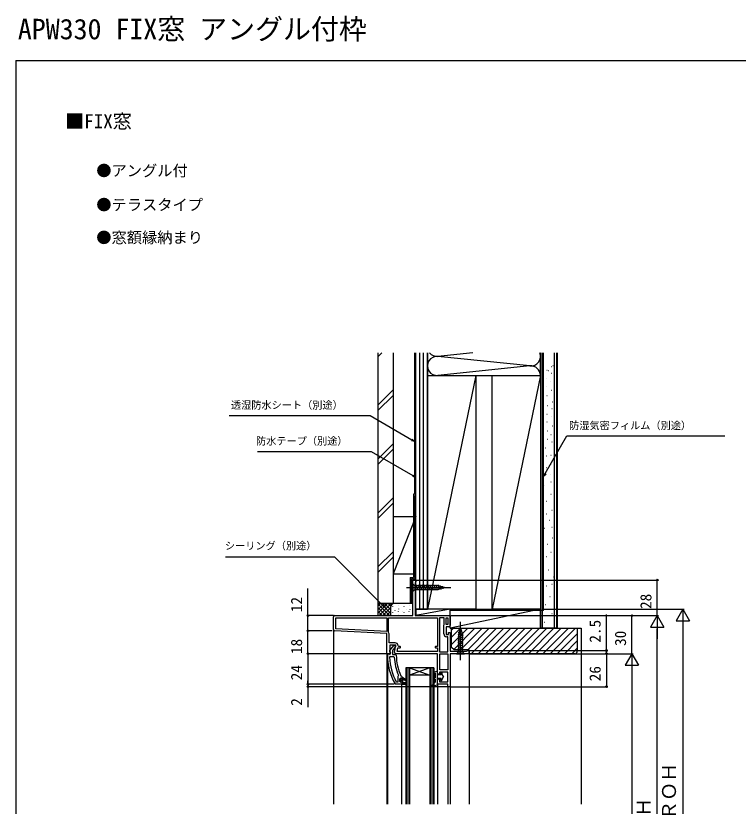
# Model space of a CAD drawing. Units: millimetres, scale not verified. Extents: x -525 to 525, y -785 to 780.
# Drawn here: x -525 to 44, y 158 to 780 of the extents above; entities that cross this region are included whole.
import ezdxf
from ezdxf.enums import TextEntityAlignment as Align

# ---------------------------------------------------------------- set-up
doc = ezdxf.new("R2010")
doc.units = ezdxf.units.MM
doc.header["$LTSCALE"] = 4
for name, color, linetype in [('0-1_USER1', 3, 'Continuous'), ('0-2_YKK_11', 7, 'Continuous'), ('0-3_YKK_12', 2, 'Continuous'), ('0-4_YKK_13', 4, 'Continuous'), ('0-6_YKK_D', 6, 'Continuous'), ('0-7_YKK_ZWAK', 7, 'Continuous'), ('0-8_YSS_K', 3, 'Continuous'), ('0-9_YSS_KE', 3, 'Continuous')]:
    doc.layers.add(name, color=color, linetype=linetype)
doc.styles.add('ＭＳ ゴシック', font='')
doc.styles.get('ＭＳ ゴシック').set_extended_font_data('MS Gothic')

msp = doc.modelspace()

# ---------------------------------------------------------------- linework, layer by layer
at = {"layer": '0-2_YKK_11'}
msp.add_line((-275, 297.387), (-275, 307.438), dxfattribs=at)
for points in [[(-274, 308.438), (-212.5, 308.438), (-212.5, 336.438), (-210, 336.438), (-210, 335.092), (-210.35, 334.615), (-210.7, 334.138), (-210.7, 308.438), (-183, 308.438), (-183, 304.361), (-183.188, 303.971), (-183.188, 303.502), (-183, 303.112), (-183, 300.636)], [(-231.6, 306.638), (-193, 306.638), (-193, 284.238), (-194.4, 284.238)], [(-231.526, 295.189), (-231.6, 295.451), (-231.6, 306.638)], [(-191.6, 306.638), (-191.6, 279.838), (-184.8, 279.838), (-184.8, 291.836), (-185.8, 291.836)], [(-188.1, 294.136), (-188.1, 300.936), (-187.9, 301.336), (-187.7, 301.736), (-187.7, 306.638), (-191.6, 306.638)], [(-184, 299.636), (-186.3, 299.636), (-186.3, 293.636), (-184.5, 293.636), (-184.5, 295.236), (-183, 295.236), (-183, 280.438), (-170.092, 280.438), (-169.796, 280.688), (-169.5, 280.938), (-168, 280.938), (-168, 278.438), (-183, 278.438), (-183, 252.438), (-184.8, 252.438), (-184.8, 254.438), (-193, 254.438), (-193, 257.738)], [(-226.785, 279.612), (-225.793, 285.238), (-230.6, 285.238), (-230.6, 279.882), (-230.058, 279.014), (-230.377, 278.438), (-233, 278.438), (-233, 294.237), (-274.052, 296.389)], [(-226.389, 287.038), (-231.2, 287.038), (-231.2, 294.036)], [(-230.587, 280.955), (-227.475, 284.938), (-226, 284.938), (-226, 283.837), (-226.475, 283.338), (-226.845, 283.146), (-228.6, 280.9), (-228.6, 277.738), (-225.999, 277.738), (-225.499, 277.241)], [(-194.4, 283.038), (-193, 283.038), (-193, 280.238), (-224.847, 280.238), (-224.353, 283.038), (-222.689, 283.038)], [(-222.689, 284.238), (-223.589, 284.238), (-224.089, 284.738)], [(-232.5, 277.438), (-232.5, 278.438), (-231.4, 278.438), (-230.904, 278.001), (-230.606, 277.738), (-230.2, 277.738), (-230.2, 279.138), (-230.4, 279.538)], [(-230.863, 275.618), (-230.363, 276.138), (-227.561, 276.138), (-227.061, 275.66)], [(-193, 263.238), (-193, 278.438), (-225.8, 278.438)], [(-223.855, 261.534), (-224.008, 260.944), (-224.2, 260.55)], [(-192, 258.738), (-191.5, 258.738), (-191.5, 256.238), (-184.8, 256.238), (-184.8, 264.038), (-191.5, 264.038), (-191.5, 262.238), (-192, 262.238)], [(-224.2, 260.55), (-224.2, 256.038), (-225.106, 256.038), (-225.545, 256.3)], [(-221.926, 261.129), (-221.486, 260.838), (-221, 260.339), (-221, 259.738), (-220.5, 259.738), (-217.368, 257.652), (-217.789, 256.973), (-220.5, 258.538), (-220.5, 255.438), (-218, 255.438), (-218, 254.438), (-221, 254.438), (-218, 254.438), (-218, 255.438), (-220.5, 255.438), (-220.5, 258.538), (-217.789, 256.973), (-217.368, 257.652), (-220.5, 259.738), (-221, 259.738), (-221, 258.938), (-221.3, 258.638), (-221.59, 258.863), (-222.075, 259.238), (-222.1, 259.238), (-222.1, 258.432), (-221.837, 258.134), (-221.837, 257.142), (-222.1, 256.845), (-222.1, 256.038), (-222.6, 256.538), (-222.6, 258.738), (-222.1, 259.238), (-222.1, 258.432), (-221.837, 258.134), (-221.837, 257.142), (-222.1, 256.845), (-222.1, 256.038), (-221.59, 256.413), (-221.3, 256.638)], [(-221.3, 256.638), (-221, 256.338), (-221, 254.438)], [(-221, 254.438), (-226.047, 254.438), (-226.482, 254.691)]]:
    msp.add_lwpolyline(points, dxfattribs=at)
for points in [[(-233, 296.04), (-273.2, 298.146), (-273.2, 306.638), (-233, 306.638)], [(-184.8, 306.636), (-184.8, 301.436), (-186.3, 301.436), (-186.3, 306.636)], [(-184.8, 278.438), (-184.8, 265.838), (-191.2, 265.838), (-191.2, 278.438)]]:
    msp.add_lwpolyline(points, close=True, dxfattribs=at)
for centre, radius, start, end in [((-274, 307.438), 1, 90.00001, 179.99999), ((-184, 300.636), 1, 270.00001, 359.99999), ((-274, 297.387), 1, 180, 266.99997), ((-233.4, 294.036), 2.2, 359.99999, 31.58636), ((-185.8, 294.136), 2.3, 180.00001, 269.99999), ((-226.389, 284.738), 2.3, 0.00001, 89.99999), ((-229.8, 280.338), 1, 141.91328, 233.13011), ((-222.689, 283.638), 0.6, 269.99999, 90.00001), ((-194.4, 283.638), 0.6, 89.99999, 270.00001), ((-186.5, 277.438), 46, 179.99999, 209.63715), ((-186.5, 277.438), 44.4, 182.34992, 208.42982), ((-186.5, 277.438), 40.6, 182.5101, 203.06204), ((-225.8, 279.438), 1, 170.00002, 270), ((-186.5, 277.438), 39, 180.29012, 204.71984), ((-192, 263.238), 1, 180.00001, 269.99999), ((-192, 257.738), 1, 90.00001, 179.99999)]:
    msp.add_arc(centre, radius, start, end, dxfattribs=at)
at = {"layer": '0-3_YKK_12'}
for p, q in [((-275, 297.338), (-275, 159.936)), ((-233, 278.938), (-233, 159.936)), ((-232.5, 278.438), (-232.5, 159.936)), ((-168, 278.938), (-168, 159.936)), ((-196, 267.438), (-218, 267.438)), ((-218, 267.438), (-218, 159.936)), ((-217.3, 267.438), (-217.3, 159.936)), ((-215.7, 267.438), (-215.7, 159.936)), ((-199, 267.438), (-215, 261.438)), ((-215, 267.438), (-215, 159.936)), ((-199, 267.438), (-199, 159.936)), ((-198.3, 267.438), (-198.3, 159.936)), ((-196.7, 267.438), (-196.7, 159.936)), ((-196, 267.438), (-196, 159.936)), ((-221, 159.936), (-221, 254.438)), ((-193, 254.938), (-193, 159.936)), ((-184.8, 252.938), (-184.8, 159.936)), ((-183, 252.938), (-183, 159.936))]:
    msp.add_line(p, q, dxfattribs=at)
msp.add_lwpolyline([(-215, 267.438), (-199, 261.438), (-215, 261.438)], dxfattribs=at)
at = {"layer": '0-4_YKK_13'}
for p, q in [((-217.5, 330.438), (-182.5, 330.438)), ((-212.5, 333.538), (-212.5, 327.338)), ((-212.5, 333.538), (-210.95, 331.988)), ((-192.416, 331.988), (-210.95, 331.988)), ((-210.95, 331.988), (-210.95, 328.888)), ((-208.524, 328.338), (-209.649, 332.538)), ((-206.971, 328.338), (-208.096, 332.538)), ((-205.418, 328.338), (-206.543, 332.538)), ((-203.865, 328.338), (-204.99, 332.538)), ((-202.312, 328.338), (-203.437, 332.538)), ((-200.759, 328.338), (-201.884, 332.538)), ((-199.206, 328.338), (-200.331, 332.538)), ((-197.653, 328.338), (-198.779, 332.538)), ((-196.1, 328.338), (-197.226, 332.538)), ((-194.547, 328.338), (-195.673, 332.538)), ((-192.994, 328.338), (-194.12, 332.538)), ((-191.511, 328.597), (-192.567, 332.538)), ((-187.5, 330.438), (-192.416, 331.988)), ((-187.5, 330.438), (-192.416, 328.888)), ((-190.079, 329.049), (-190.892, 332.085)), ((-188.647, 329.5), (-189.196, 331.55)), ((-212.5, 327.338), (-210.95, 328.888)), ((-210.95, 328.888), (-192.416, 328.888)), ((-175, 273.438), (-175, 303.438)), ((-173.159, 294.427), (-177.1, 293.371)), ((-172.9, 292.944), (-177.1, 291.818)), ((-173.61, 295.859), (-176.646, 295.046)), ((-175, 298.438), (-176.55, 293.522)), ((-176.55, 293.522), (-176.55, 279.988)), ((-174.062, 297.291), (-176.112, 296.742)), ((-175, 298.438), (-173.45, 293.522)), ((-173.45, 279.988), (-173.45, 293.522)), ((-172.9, 291.391), (-177.1, 290.265)), ((-172.9, 289.838), (-177.1, 288.713)), ((-172.9, 288.285), (-177.1, 287.16)), ((-172.9, 286.732), (-177.1, 285.607)), ((-178.1, 278.438), (-176.55, 279.988)), ((-172.9, 285.179), (-177.1, 284.054)), ((-172.9, 283.626), (-177.1, 282.501)), ((-172.9, 282.073), (-177.1, 280.948)), ((-176.55, 279.988), (-173.45, 279.988)), ((-171.9, 278.438), (-173.45, 279.988)), ((-178.1, 278.438), (-171.9, 278.438)), ((-196.193, 263.699), (-193, 265.038)), ((-195.807, 262.777), (-194.8, 263.199)), ((-193, 254.038), (-193, 265.038)), ((-190.071, 261.738), (-193, 261.738)), ((-190.5, 262.588), (-190.5, 263.338)), ((-190.446, 262.388), (-190.071, 261.738)), ((-189.7, 263.338), (-189.7, 262.704)), ((-188.3, 260.488), (-189.7, 262.704)), ((-197.367, 253.736), (-194.8, 256.038)), ((-194.8, 258.407), (-195.766, 257.896)), ((-194.8, 258.407), (-194.8, 256.038)), ((-193, 259.238), (-190.071, 259.238)), ((-190.5, 257.638), (-190.5, 258.388)), ((-190.446, 258.588), (-190.071, 259.238)), ((-188.3, 260.488), (-189.7, 258.272)), ((-189.7, 258.272), (-189.7, 257.638)), ((-197.004, 253.05), (-193, 254.038))]:
    msp.add_line(p, q, dxfattribs=at)
msp.add_lwpolyline([(-194.8, 263.199), (-194.8, 259.538), (-196.234, 258.78)], dxfattribs=at)
for centre, radius, start, end in [((-196, 263.238), 0.5, 112.74717, 292.74717), ((-190.1, 263.338), 0.4, 360, 180.00219), ((-190.1, 262.588), 0.4, 180, 210.00159), ((-196, 258.338), 0.5, 117.86478, 297.86478), ((-190.1, 258.388), 0.4, 150.0011, 180), ((-190.1, 257.638), 0.4, 180.00219, 360), ((-197.1, 253.438), 0.4, 131.88663, 283.8652)]:
    msp.add_arc(centre, radius, start, end, dxfattribs=at)
at = {"layer": '0-6_YKK_D'}
for p, q in [((-209.5, 336.438), (-19.001, 336.438)), ((-20.001, 308.438), (-20.001, 336.438)), ((-111.001, 313.438), (0.999, 313.438)), ((-0.001, 313.438), (-5.251, 304.345)), ((-0.001, 313.438), (5.249, 304.345)), ((-0.001, 313.438), (-0.001, 295.252)), ((-275, 308.438), (-296, 308.438)), ((-182.301, 308.438), (-39.001, 308.438)), ((-182.301, 308.438), (-19.001, 308.438)), ((-182.301, 308.438), (-19.001, 308.438)), ((-60.001, 280.938), (-60.001, 309.266)), ((-40.001, 278.438), (-40.001, 308.438)), ((-20.001, 308.438), (-25.251, 299.345)), ((-20.001, 308.438), (-14.751, 299.345)), ((-20.001, 308.438), (-20.001, 290.252)), ((-25.251, 299.345), (-14.751, 299.345)), ((-5.251, 304.345), (5.249, 304.345)), ((-0.001, 302.938), (-0.001, 42.938)), ((-276, 296.438), (-296, 296.438)), ((-276, 296.438), (-296, 296.438)), ((-295, 278.438), (-295, 296.438)), ((-20.001, 18.938), (-20.001, 297.938)), ((-167.5, 280.938), (-59.001, 280.938)), ((-60.001, 278.438), (-60.001, 280.938)), ((-233.5, 278.438), (-296, 278.438)), ((-233.5, 278.438), (-296, 278.438)), ((-295, 278.438), (-295, 254.438)), ((-167.501, 278.438), (-39.001, 278.438)), ((-167.501, 278.438), (-59.001, 278.438)), ((-167.501, 278.438), (-59.001, 278.438)), ((-73.997, 278.438), (-39.001, 278.438)), ((-60.001, 278.438), (-60.001, 275.888)), ((-60.001, 278.438), (-60.001, 252.438)), ((-40.001, 278.438), (-45.251, 269.345)), ((-40.001, 278.438), (-34.751, 269.345)), ((-40.001, 278.438), (-40.001, 260.252)), ((-45.251, 269.345), (-34.751, 269.345)), ((-40.001, 267.938), (-40.001, 33.938)), ((-295, 254.438), (-295, 256.988)), ((-227.047, 254.438), (-296, 254.438)), ((-227.047, 254.438), (-296, 254.438)), ((-185.3, 252.438), (-296, 252.438)), ((-295, 254.438), (-295, 252.438)), ((-295, 252.438), (-295, 236.384)), ((-182.5, 252.438), (-59.001, 252.438))]:
    msp.add_line(p, q, dxfattribs=at)
for points in [[(-211.001, 445.364), (-213.21, 446.639), (-245.966, 465.547), (-357.019, 465.547)], [(-109.501, 417.961), (-108.226, 420.169), (-91.118, 449.8), (33.159, 449.8)], [(-212.868, 447.231), (-211.001, 445.364), (-213.551, 446.047)], [(-210.001, 417.202), (-212.21, 418.477), (-244.966, 437.385), (-334.851, 437.385)], [(-211.868, 419.068), (-210.001, 417.202), (-212.551, 417.885)], [(-107.634, 419.827), (-109.501, 417.961), (-108.818, 420.511)], [(-234.172, 314.682), (-235.975, 316.485), (-273.965, 354.475), (-359.803, 354.475)], [(-295, 296.438), (-295, 308.438), (-295, 329.716)], [(-235.492, 316.969), (-234.172, 314.682), (-236.459, 316.002)]]:
    msp.add_lwpolyline(points, dxfattribs=at)
for centre in [(-20.001, 336.438), (-295, 308.438), (-40.001, 308.438), (-295, 296.438), (-295, 296.438), (-60.001, 280.938), (-295, 278.438), (-295, 278.438), (-60.001, 278.438), (-60.001, 278.438), (-295, 254.438), (-295, 254.438), (-295, 252.438), (-60.001, 252.438)]:
    msp.add_circle(centre, 0.637, dxfattribs=at)
at = {"layer": '0-7_YKK_ZWAK'}
for q in [(-525, -784.7), (525, 745.3)]:
    msp.add_line((-525, 745.3), q, dxfattribs=at)
at = {"layer": '0-8_YSS_K'}
for p, q in [((-240.001, 512.186), (-236.887, 515.3)), ((-207.001, 313.438), (-207.001, 515.3)), ((-204.001, 313.438), (-204.001, 515.3)), ((-201.001, 515.3), (-201.001, 497.439)), ((-201.001, 497.439), (-201.001, 515.3)), ((-201.001, 497.439), (-201.001, 515.3)), ((-165.179, 515.3), (-192.737, 512.478)), ((-120.265, 504.978), (-192.737, 512.4)), ((-112.001, 497.439), (-112.001, 515.3)), ((-112.001, 497.439), (-112.001, 515.3)), ((-110.501, 298.438), (-110.501, 515.3)), ((-101.001, 298.438), (-101.001, 515.3)), ((-98.501, 298.438), (-98.501, 515.3)), ((-120.265, 504.9), (-192.737, 497.478)), ((-103.218, 504.473), (-103.018, 504.473)), ((-102.144, 505.274), (-101.944, 505.274)), ((-107.026, 501.704), (-106.826, 501.704)), ((-105.836, 501.236), (-105.636, 501.236)), ((-103.449, 499.281), (-103.249, 499.281)), ((-163.001, 497.438), (-201.001, 313.438)), ((-201.001, 497.438), (-112.001, 497.438)), ((-112.001, 497.438), (-150.001, 313.438)), ((-107.372, 494.781), (-107.172, 494.781)), ((-103.911, 492.704), (-103.711, 492.704)), ((-240.001, 474.002), (-228.001, 486.002)), ((-107.372, 488.781), (-107.172, 488.781)), ((-103.218, 485.781), (-103.018, 485.781)), ((-240.001, 469.76), (-228.001, 481.76)), ((-106.911, 481.742), (-106.711, 481.742)), ((-106.509, 473.806), (-106.309, 473.806)), ((-102.701, 476.575), (-102.501, 476.575)), ((-106.855, 466.883), (-106.655, 466.883)), ((-102.932, 471.383), (-102.732, 471.383)), ((-106.855, 460.883), (-106.655, 460.883)), ((-103.393, 464.806), (-103.193, 464.806)), ((-102.701, 457.883), (-102.501, 457.883)), ((-106.393, 453.844), (-106.193, 453.844)), ((-103.739, 451.075), (-103.539, 451.075)), ((-240.001, 431.576), (-228.001, 443.576)), ((-106.393, 447.383), (-106.193, 447.383)), ((-103.034, 445.241), (-102.834, 445.241)), ((-240.001, 427.333), (-228.001, 439.333)), ((-107.929, 440.346), (-107.729, 440.346)), ((-107.23, 434.052), (-107.03, 434.052)), ((-103.733, 434.751), (-103.533, 434.751)), ((-107.23, 424.96), (-107.03, 424.96)), ((-103.733, 427.757), (-103.533, 427.757)), ((-104.433, 419.365), (-104.233, 419.365)), ((-108.629, 410.973), (-108.429, 410.973)), ((-103.733, 413.77), (-103.533, 413.77)), ((-240.001, 389.149), (-228.001, 401.149)), ((-107.23, 398.384), (-107.03, 398.384)), ((-103.733, 403.979), (-103.533, 403.979)), ((-240.001, 384.907), (-228.001, 396.907)), ((-210.001, 386.438), (-228.001, 341.438)), ((-228.001, 386.438), (-210.001, 386.438)), ((-228.001, 386.438), (-228.001, 341.438)), ((-107.288, 388.522), (-107.088, 388.522)), ((-103.034, 391.391), (-102.834, 391.391)), ((-105.19, 383.626), (-104.99, 383.626)), ((-108.687, 377.332), (-108.487, 377.332)), ((-103.092, 378.031), (-102.892, 378.031)), ((-102.393, 369.639), (-102.193, 369.639)), ((-106.589, 364.743), (-106.389, 364.743)), ((-228.001, 358.723), (-240.001, 346.723)), ((-107.288, 354.952), (-107.088, 354.952)), ((-103.792, 358.449), (-103.592, 358.449)), ((-240.001, 342.48), (-228.001, 354.48)), ((-105.89, 344.462), (-105.69, 344.462)), ((-101.693, 338.867), (-101.493, 338.867)), ((-107.288, 331.874), (-107.088, 331.874)), ((-103.092, 333.272), (-102.892, 333.272)), ((-104.491, 323.481), (-104.291, 323.481)), ((-240.001, 317.937), (-240.001, 308.437)), ((-227.001, 317.937), (-240.001, 317.937)), ((-240.001, 310.236), (-232.3, 317.937)), ((-240.001, 313.064), (-235.129, 317.937)), ((-240.001, 315.892), (-237.957, 317.937)), ((-240.001, 317.579), (-230.855, 308.433)), ((-238.972, 308.437), (-229.472, 317.937)), ((-237.531, 317.937), (-230.001, 310.407)), ((-234.702, 317.937), (-230.001, 313.236)), ((-231.874, 317.937), (-229.841, 315.904)), ((-212.5, 317.937), (-227.001, 317.937)), ((-240.001, 314.75), (-233.689, 308.438)), ((-240.001, 311.922), (-236.516, 308.437)), ((-236.143, 308.437), (-230.001, 314.579)), ((-233.314, 308.438), (-230.001, 311.75)), ((-230.001, 314.937), (-230.001, 308.438)), ((-228.173, 315.275), (-228.173, 315.475)), ((-226.397, 312.477), (-226.397, 312.677)), ((-223.834, 316.276), (-223.834, 316.476)), ((-223.834, 311.633), (-223.834, 311.833)), ((-223.5, 313.606), (-223.5, 313.806)), ((-220.52, 311.851), (-220.52, 312.051)), ((-219.161, 315.275), (-219.161, 315.475)), ((-217.734, 313.128), (-217.734, 313.328)), ((-215.319, 316.276), (-215.319, 316.476)), ((-215.319, 311.633), (-215.319, 311.833)), ((-214.487, 313.272), (-214.487, 313.472)), ((-183.001, 313.438), (-210.001, 308.438)), ((-183.001, 298.438), (-183.001, 313.438)), ((-183.001, 313.438), (-112.001, 313.438)), ((-112.001, 313.438), (-112.001, 313.438)), ((-107.988, 317.187), (-107.788, 317.187)), ((-240.001, 309.093), (-239.344, 308.437)), ((-230.485, 308.438), (-230.001, 308.922)), ((-228.173, 310.632), (-228.173, 310.832)), ((-223.5, 308.962), (-223.5, 309.162)), ((-220.707, 308.44), (-220.707, 308.56)), ((-219.161, 310.632), (-219.161, 310.832)), ((-214.487, 308.629), (-214.487, 308.829)), ((-103.092, 310.193), (-102.892, 310.193)), ((-108.687, 303.2), (-108.487, 303.2)), ((-182.001, 296.991), (-180.554, 298.438)), ((-182.001, 291.334), (-174.897, 298.438)), ((-182.001, 285.677), (-169.24, 298.438)), ((-180.292, 281.729), (-163.583, 298.438)), ((-174.926, 281.438), (-157.926, 298.438)), ((-169.269, 281.438), (-152.269, 298.438)), ((-166.612, 278.438), (-146.612, 298.438)), ((-160.956, 278.438), (-140.956, 298.438)), ((-155.299, 278.438), (-135.299, 298.438)), ((-149.642, 278.438), (-129.642, 298.438)), ((-143.985, 278.438), (-123.985, 298.438)), ((-138.328, 278.438), (-118.328, 298.438)), ((-132.671, 278.438), (-112.671, 298.438)), ((-127.014, 278.438), (-107.014, 298.438)), ((-121.358, 278.438), (-101.358, 298.438)), ((-115.701, 278.438), (-95.701, 298.438)), ((-110.044, 278.438), (-90.044, 298.438)), ((-104.387, 278.438), (-84.387, 298.438)), ((-98.73, 278.438), (-83.001, 294.167)), ((-83.001, 298.438), (-80.001, 298.438)), ((-80.001, 298.438), (-80.001, 159.936)), ((-93.073, 278.438), (-83.001, 288.51)), ((-87.416, 278.438), (-83.001, 282.854))]:
    msp.add_line(p, q, dxfattribs=at)
msp.add_lwpolyline([(-228.001, 341.438), (-210.001, 341.438), (-210.001, 386.438)], dxfattribs=at)
for points in [[(-183.001, 308.438), (-183.001, 313.438), (-210.001, 313.438), (-210.001, 308.438)], [(-183.001, 298.438), (-112.001, 298.438), (-112.001, 313.438)]]:
    msp.add_lwpolyline(points, close=True, dxfattribs=at)
for centre, radius, start, end in [((-193.501, 504.939), 7.5, 84.15264, 275.84736), ((-193.501, 519.939), 7.5, 218.20619, 275.84736), ((-119.501, 512.439), 7.5, 264.15264, 22.42704), ((-119.501, 497.439), 7.5, 0, 95.84736), ((-227.001, 314.937), 3, 90, 180)]:
    msp.add_arc(centre, radius, start, end, dxfattribs=at)
at = {"layer": '0-9_YSS_KE'}
for p, q in [((-240.001, 515.3), (-240.001, 317.937)), ((-228.001, 515.3), (-228.001, 317.937)), ((-211.001, 403.938), (-211.001, 515.3)), ((-210.001, 313.438), (-210.001, 515.3)), ((-201.001, 515.3), (-201.001, 313.438)), ((-112.001, 515.3), (-112.001, 298.438)), ((-109.501, 312.438), (-109.501, 515.3)), ((-99.501, 515.3), (-99.501, 298.438)), ((-212.001, 403.938), (-212.001, 338.438)), ((-211.001, 403.938), (-212.001, 403.938)), ((-211.001, 402.938), (-211.001, 337.438)), ((-214.501, 338.438), (-212.001, 338.438)), ((-214.501, 338.438), (-214.501, 317.937)), ((-213.501, 337.438), (-211.001, 337.438)), ((-213.501, 337.438), (-213.501, 317.937)), ((-228.001, 317.937), (-240.001, 317.937)), ((-210.001, 313.438), (-201.001, 313.438)), ((-109.501, 312.438), (-183.001, 312.438)), ((-99.501, 298.438), (-112.001, 298.438))]:
    msp.add_line(p, q, dxfattribs=at)
for points in [[(-201.001, 313.438), (-201.001, 497.438), (-163.001, 497.438), (-163.001, 313.438)], [(-150.001, 313.438), (-150.001, 497.438), (-112.001, 497.438), (-112.001, 313.438)]]:
    msp.add_lwpolyline(points, close=True, dxfattribs=at)
for points in [[(-182.001, 298.438), (-83.001, 298.438), (-83.001, 280.438)], [(-85.001, 278.438), (-168.001, 278.438), (-168.001, 281.438), (-180.001, 281.438), (-182.001, 283.438), (-182.001, 298.438)]]:
    msp.add_lwpolyline(points, dxfattribs=at)
msp.add_arc((-85.001, 280.438), 2, 270.00001, 359.99999, dxfattribs=at)

# ---------------------------------------------------------------- texts
at = {"layer": '0-1_USER1', "style": 'ＭＳ ゴシック'}
for s, height, p in [('APW330 FIX窓 アングル付枠', 16.13, (-523.375, 757.175)), ('■FIX窓', 11, (-486.153, 688.749)), ('●アングル付', 8.798, (-461.636, 651.595)), ('●テラスタイプ', 8.798, (-461.636, 624.732)), ('●窓額縁納まり', 8.798, (-461.636, 598.936))]:
    msp.add_text(s, height=height, dxfattribs=at).set_placement(p, align=Align.BOTTOM_LEFT)
at = {"layer": '0-6_YKK_D', "style": 'ＭＳ ゴシック'}
for s, p in [('透湿防水シート（別途）', (-355.624, 469.435)), ('防湿気密フィルム（別途）', (-89.423, 453.327)), ('防水テープ（別途）', (-335.881, 441.15)), ('シーリング（別途）', (-360.385, 358.686))]:
    msp.add_text(s, height=5.865, dxfattribs=at).set_placement(p, align=Align.BOTTOM_LEFT)
for s, height, p in [('28', 8.798, (-22.001, 313.677)), ('12', 8.798, (-297, 311.147)), ('2.5', 8.798, (-62.001, 287.152)), ('30', 8.798, (-42.001, 284.575)), ('18', 8.798, (-297, 278.2)), ('24', 8.798, (-297, 257.541)), ('26', 8.798, (-62.001, 256.745)), ('2', 8.798, (-297, 237.497)), ('ＲＯＨ', 11, (-2.001, 147.626)), ('Ｈ', 11, (-22.001, 150.086))]:
    msp.add_text(s, height=height, rotation=90, dxfattribs=at).set_placement(p, align=Align.BOTTOM_LEFT)

doc.saveas('drawing.dxf')
